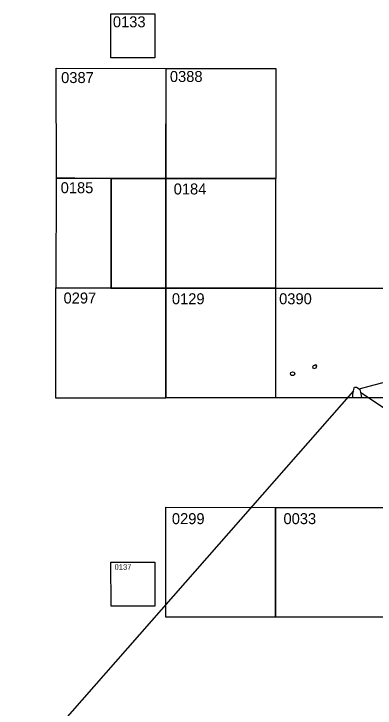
# Model space of a CAD drawing. Extents: x 858 to 5197, y 2407 to 5245.
# Drawn here: x 4858.09 to 4874.54, y 5005.89 to 5037.53 of the extents above; entities that cross this region are included whole.
import ezdxf

# ---------------------------------------------------------------- set-up
doc = ezdxf.new("R2010")
doc.units = 0
for name, color, linetype in [('fence line', 7, 'Continuous'), ('Other Features', 7, 'Continuous'), ('QuadratID', 7, 'Continuous'), ('Quadrats', 7, 'Continuous'), ('Unexcavated areas', 7, 'Continuous')]:
    doc.layers.add(name, color=color, linetype=linetype)

msp = doc.modelspace()

# ---------------------------------------------------------------- linework, layer by layer
at = {"layer": 'fence line'}
for p, q in [((4873.551, 5020.343), (4858.086, 5002.742)), ((4873.878, 5020.296), (4902.127, 5001.167))]:
    msp.add_line(p, q, dxfattribs=at)
at = {"layer": 'Other Features'}
for p, q in [((4871.698, 5021.437), (4871.73, 5021.501)), ((4871.738, 5021.355), (4871.698, 5021.437)), ((4871.73, 5021.501), (4871.775, 5021.526)), ((4871.775, 5021.526), (4871.823, 5021.545)), ((4871.823, 5021.545), (4871.867, 5021.47)), ((4871.867, 5021.47), (4871.838, 5021.382)), ((4870.682, 5021.125), (4870.698, 5021.188)), ((4870.719, 5021.047), (4870.682, 5021.125)), ((4870.698, 5021.188), (4870.773, 5021.222)), ((4870.773, 5021.222), (4870.85, 5021.2)), ((4870.881, 5021.11), (4870.816, 5021.056)), ((4870.85, 5021.2), (4870.881, 5021.11)), ((4871.838, 5021.382), (4871.738, 5021.355)), ((4870.816, 5021.056), (4870.719, 5021.047)), ((4873.582, 5020.47), (4873.604, 5020.51)), ((4873.604, 5020.51), (4873.698, 5020.512)), ((4873.698, 5020.512), (4873.775, 5020.469)), ((4873.522, 5020.088), (4873.525, 5020.203)), ((4873.525, 5020.203), (4873.551, 5020.343)), ((4873.551, 5020.343), (4873.582, 5020.47)), ((4873.775, 5020.469), (4873.844, 5020.413)), ((4873.844, 5020.413), (4873.878, 5020.296)), ((4873.878, 5020.296), (4873.906, 5020.145)), ((4873.532, 5020.03), (4873.522, 5020.088)), ((4873.921, 5020.03), (4873.532, 5020.03)), ((4873.906, 5020.145), (4873.921, 5020.03))]:
    msp.add_line(p, q, dxfattribs=at)
at = {"layer": 'QuadratID'}
msp.add_line((4873.81, 5020.441), (4875.727, 5020.952), dxfattribs=at)
at = {"layer": 'Quadrats'}
for p, q in [((4862.509, 5037.533), (4864.508, 5037.533)), ((4862.509, 5035.533), (4862.509, 5037.533)), ((4864.508, 5037.533), (4864.508, 5035.533)), ((4864.508, 5035.533), (4862.509, 5035.533)), ((4860.016, 5035.053), (4865.014, 5035.049)), ((4860.025, 5030.035), (4860.016, 5035.053)), ((4865.014, 5035.049), (4865.014, 5030.033)), ((4865.014, 5030.034), (4865.019, 5035.049)), ((4865.019, 5035.049), (4870.024, 5035.045)), ((4870.024, 5035.045), (4870.012, 5030.033)), ((4860.012, 5025.026), (4860.025, 5030.069)), ((4860.025, 5030.069), (4862.512, 5030.026)), ((4865.014, 5030.033), (4860.025, 5030.035)), ((4862.512, 5030.026), (4862.512, 5025.026)), ((4865.009, 5030.033), (4870.009, 5030.033)), ((4865.009, 5025.033), (4865.009, 5030.033)), ((4870.012, 5030.033), (4865.014, 5030.034)), ((4870.009, 5030.033), (4870.009, 5025.033)), ((4860.003, 5020.021), (4860.003, 5025.039)), ((4860.003, 5025.039), (4865.001, 5025.021)), ((4862.512, 5025.026), (4860.012, 5025.026)), ((4865.001, 5025.021), (4865.003, 5020.021)), ((4870.009, 5025.033), (4865.009, 5025.033)), ((4865.009, 5025.033), (4870.009, 5025.033)), ((4865.009, 5020.033), (4865.009, 5025.033)), ((4870.009, 5025.033), (4870.009, 5020.033)), ((4870.012, 5025.033), (4875.01, 5025.025)), ((4870.012, 5020.031), (4870.012, 5025.033)), ((4865.003, 5020.021), (4860.003, 5020.021)), ((4870.009, 5020.033), (4865.009, 5020.033)), ((4875.01, 5020.03), (4870.012, 5020.031)), ((4865.001, 5010.032), (4865.001, 5015.049)), ((4865.001, 5015.049), (4869.999, 5015.032)), ((4869.999, 5015.032), (4870.001, 5010.032)), ((4870.009, 5015.033), (4875.009, 5015.033)), ((4870.009, 5010.033), (4870.009, 5015.033)), ((4862.509, 5012.533), (4864.509, 5012.533)), ((4862.51, 5010.533), (4862.509, 5012.533)), ((4864.509, 5012.533), (4864.509, 5010.533)), ((4864.509, 5010.533), (4862.51, 5010.533)), ((4870.001, 5010.032), (4865.001, 5010.032)), ((4875.009, 5010.033), (4870.009, 5010.033))]:
    msp.add_line(p, q, dxfattribs=at)
at = {"layer": 'Unexcavated areas'}
msp.add_lwpolyline([(4862.519, 5030.034), (4865.009, 5030.034), (4865.009, 5025.033), (4862.519, 5025.033)], close=True, dxfattribs=at)

# ---------------------------------------------------------------- texts
at = {"layer": 'QuadratID'}
for s, height, p in [('0133', 0.5, (4862.596, 5036.921)), ('0387', 0.5, (4860.238, 5034.379)), ('0388', 0.5, (4865.192, 5034.429)), ('0185', 0.5, (4860.217, 5029.359)), ('0184', 0.5, (4865.365, 5029.301)), ('0297', 0.5, (4860.349, 5024.331)), ('0129', 0.5, (4865.284, 5024.297)), ('0390', 0.5, (4870.168, 5024.297)), ('0299', 0.5, (4865.284, 5014.274)), ('0033', 0.5, (4870.366, 5014.274)), ('0137', 0.25, (4862.671, 5012.196))]:
    msp.add_text(s, height=height, rotation=0.0208, dxfattribs=at).set_placement(p)

doc.saveas('drawing.dxf')
